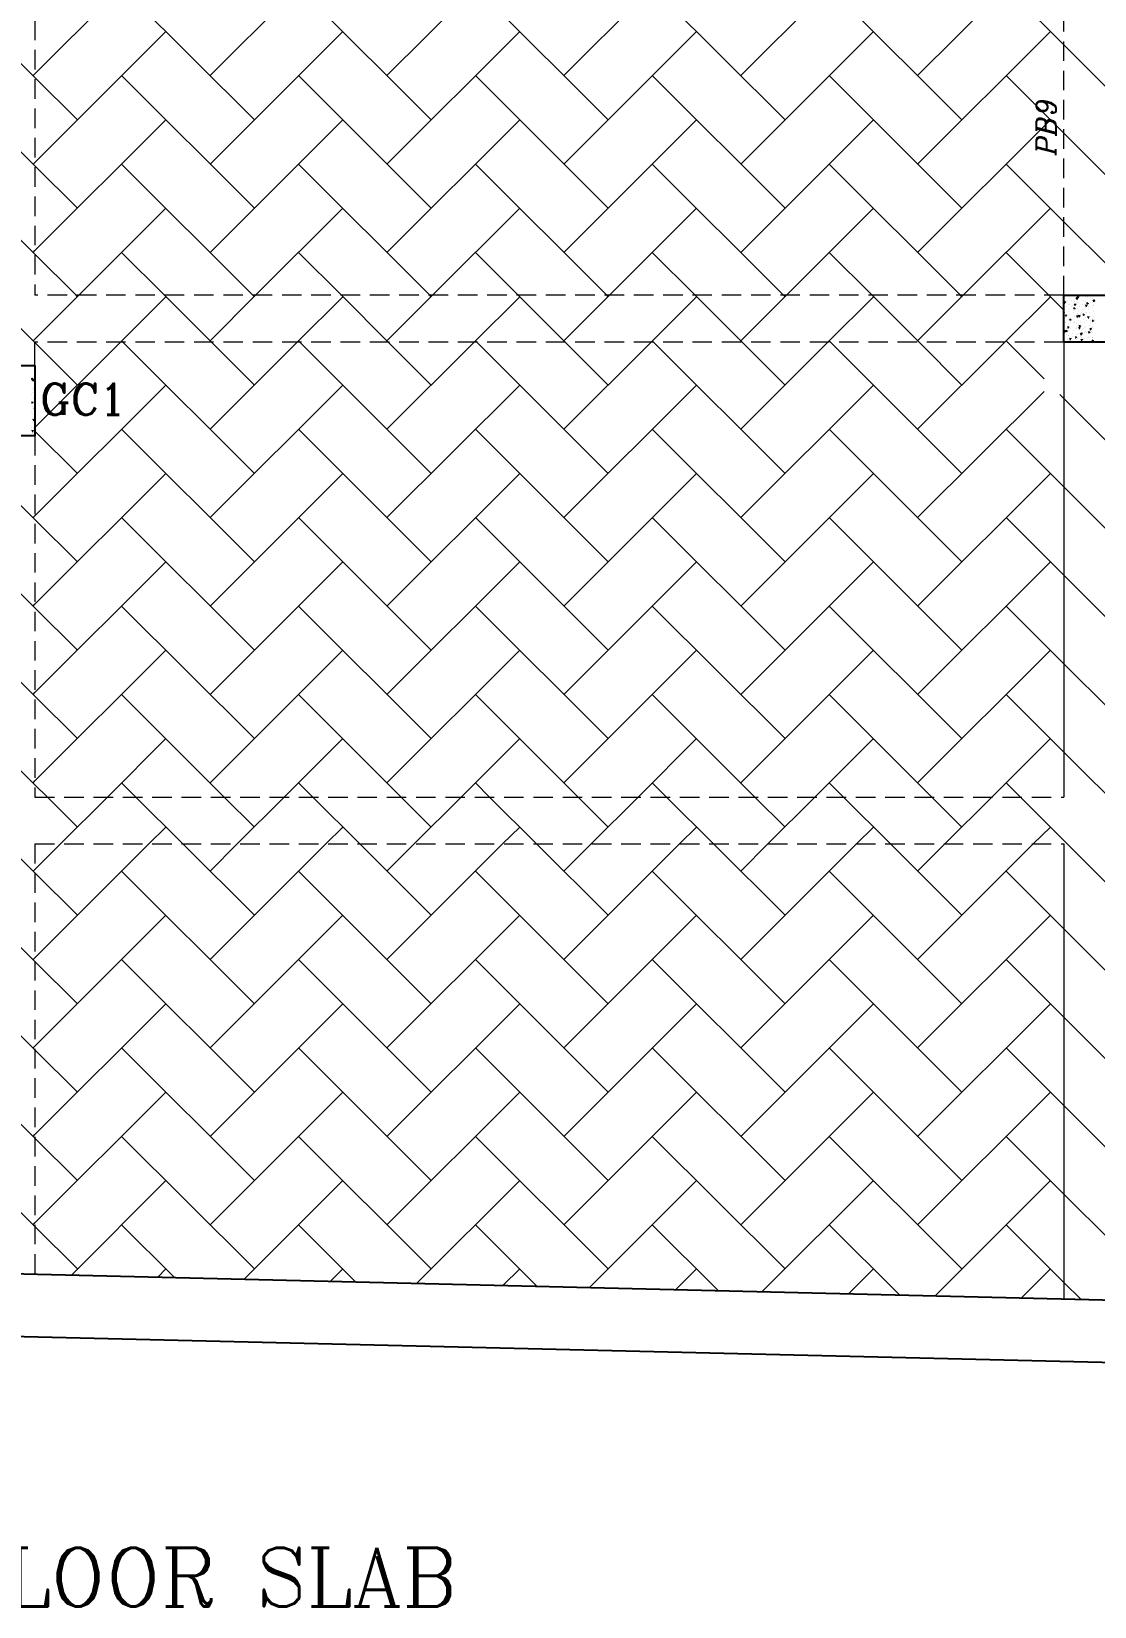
# Model space of a CAD drawing. Header units: millimetres. Extents: x 331487 to 517269, y 198509 to 399936.
# Drawn here: x 404443 to 411241, y 360358 to 370437 of the extents above; entities that cross this region are included whole.
import ezdxf

# ---------------------------------------------------------------- set-up
doc = ezdxf.new("R2010")
doc.units = ezdxf.units.MM
doc.header["$MEASUREMENT"] = 0
doc.linetypes.add('DASHED2', pattern=[0.375, 0.25, -0.125])
doc.layers.add('BEAM', color=1, linetype='Continuous', lineweight=5)
doc.layers.add('COLUMN', color=6, linetype='Continuous')
doc.layers.add('TEXT', color=7, linetype='Continuous')
doc.styles.add('ITALICC', font='italicc', dxfattribs={"height": 0.3})
doc.styles.add('RC', font='romanc.shx', dxfattribs={"height": 200})

msp = doc.modelspace()

# ---------------------------------------------------------------- linework, layer by layer
at = {"layer": 'BEAM', "linetype": 'DASHED2', "ltscale": 500}
for p, q in [((404465, 372194), (404465, 368749)), ((411045, 368749), (411045, 371109)), ((411045, 368749), (404465, 368749)), ((411045, 368449), (404465, 368449)), ((404465, 367849), (404465, 365538)), ((404465, 365538), (411045, 365538)), ((404465, 365238), (404465, 362485)), ((404465, 365238), (411045, 365238))]:
    msp.add_line(p, q, dxfattribs=at)
at = {"layer": 'BEAM', "color": 253, "linetype": 'Continuous', "ltscale": 750}
for p, q in [((404465, 370166), (405302, 371003)), ((405585, 370155), (406433, 371003)), ((406716, 370155), (407565, 371003)), ((407848, 370155), (408696, 371003)), ((408979, 370155), (409828, 371003)), ((410110, 370155), (410959, 371003)), ((405868, 369872), (405019, 370720)), ((406999, 369872), (406151, 370720)), ((408130, 369872), (407282, 370720)), ((409262, 369872), (408413, 370720)), ((410393, 369872), (409545, 370720)), ((411045, 370351), (410676, 370720)), ((404465, 370143), (404165, 370443)), ((404465, 369600), (405302, 370437)), ((405585, 369589), (406433, 370437)), ((406716, 369589), (407565, 370437)), ((407848, 369589), (408696, 370437)), ((408979, 369589), (409828, 370437)), ((410110, 369589), (410959, 370437)), ((411345, 370051), (411045, 370351)), ((404454, 370155), (404465, 370166)), ((404736, 369872), (404465, 370143)), ((405868, 369306), (405019, 370155)), ((406999, 369306), (406151, 370155)), ((408130, 369306), (407282, 370155)), ((409262, 369306), (408413, 370155)), ((410393, 369306), (409545, 370155)), ((411045, 369786), (410676, 370155)), ((404465, 369577), (404165, 369877)), ((404465, 369035), (405302, 369872)), ((405585, 369023), (406433, 369872)), ((406716, 369023), (407565, 369872)), ((407848, 369023), (408696, 369872)), ((408979, 369023), (409828, 369872)), ((410110, 369023), (410959, 369872)), ((411345, 369486), (411045, 369786)), ((404454, 369589), (404465, 369600)), ((404736, 369306), (404465, 369577)), ((405859, 368749), (405019, 369589)), ((406990, 368749), (406151, 369589)), ((408122, 368749), (407282, 369589)), ((409253, 368749), (408413, 369589)), ((410385, 368749), (409545, 369589)), ((411045, 369220), (410676, 369589)), ((404465, 369012), (404165, 369312)), ((404745, 368749), (405302, 369306)), ((405876, 368749), (406433, 369306)), ((407008, 368749), (407565, 369306)), ((408139, 368749), (408696, 369306)), ((409271, 368749), (409828, 369306)), ((410402, 368749), (410959, 369306)), ((411345, 368920), (411045, 369220)), ((404454, 369023), (404465, 369035)), ((404728, 368749), (404465, 369012)), ((405293, 368749), (405019, 369023)), ((406425, 368749), (406151, 369023)), ((407556, 368749), (407282, 369023)), ((408687, 368749), (408413, 369023)), ((409819, 368749), (409545, 369023)), ((410950, 368749), (410676, 369023)), ((404462, 368449), (404165, 368746)), ((404454, 368457), (404745, 368749)), ((404736, 368740), (404728, 368749)), ((405011, 368449), (405302, 368740)), ((405593, 368449), (405293, 368749)), ((405585, 368457), (405876, 368749)), ((405868, 368740), (405859, 368749)), ((406142, 368449), (406433, 368740)), ((406725, 368449), (406425, 368749)), ((406716, 368457), (407008, 368749)), ((406999, 368740), (406990, 368749)), ((407274, 368449), (407565, 368740)), ((407856, 368449), (407556, 368749)), ((407848, 368457), (408139, 368749)), ((408130, 368740), (408122, 368749)), ((408405, 368449), (408696, 368740)), ((408987, 368449), (408687, 368749)), ((408979, 368457), (409271, 368749)), ((409262, 368740), (409253, 368749)), ((409536, 368449), (409828, 368740)), ((410119, 368449), (409819, 368749)), ((410110, 368457), (410402, 368749)), ((410393, 368740), (410385, 368749)), ((410668, 368449), (410959, 368740)), ((411045, 368654), (410950, 368749)), ((404465, 367903), (405011, 368449)), ((404736, 368175), (404465, 368446)), ((405028, 368449), (405019, 368457)), ((405868, 367609), (405028, 368449)), ((405585, 367892), (406142, 368449)), ((405868, 368175), (405593, 368449)), ((406159, 368449), (406151, 368457)), ((406999, 367609), (406159, 368449)), ((406716, 367892), (407274, 368449)), ((406999, 368175), (406725, 368449)), ((407290, 368449), (407282, 368457)), ((408130, 367609), (407290, 368449)), ((407848, 367892), (408405, 368449)), ((408130, 368175), (407856, 368449)), ((408422, 368449), (408413, 368457)), ((409262, 367609), (408422, 368449)), ((408979, 367892), (409536, 368449)), ((409262, 368175), (408987, 368449)), ((409553, 368449), (409545, 368457)), ((410393, 367609), (409553, 368449)), ((410110, 367892), (410668, 368449)), ((410393, 368175), (410119, 368449)), ((410685, 368449), (410676, 368457)), ((410919, 368215), (410685, 368449)), ((404465, 367338), (405302, 368175)), ((405585, 367326), (406433, 368175)), ((406716, 367326), (407565, 368175)), ((407848, 367326), (408696, 368175)), ((408979, 367326), (409828, 368175)), ((410110, 367326), (410919, 368134)), ((411045, 368088), (411019, 368115)), ((411345, 367788), (411045, 368088)), ((404736, 367609), (404465, 367880)), ((405868, 367043), (405019, 367892)), ((406999, 367043), (406151, 367892)), ((408130, 367043), (407282, 367892)), ((409262, 367043), (408413, 367892)), ((410393, 367043), (409545, 367892)), ((411045, 367523), (410676, 367892)), ((404465, 367315), (404165, 367615)), ((404465, 366772), (405302, 367609)), ((405585, 366760), (406433, 367609)), ((406716, 366760), (407565, 367609)), ((407848, 366760), (408696, 367609)), ((408979, 366760), (409828, 367609)), ((410110, 366760), (410959, 367609)), ((411345, 367223), (411045, 367523)), ((404454, 367326), (404465, 367338)), ((404736, 367043), (404465, 367315)), ((405868, 366478), (405019, 367326)), ((406999, 366478), (406151, 367326)), ((408130, 366478), (407282, 367326)), ((409262, 366478), (408413, 367326)), ((410393, 366478), (409545, 367326)), ((411045, 366957), (410676, 367326)), ((404465, 366749), (404165, 367049)), ((404465, 366206), (405302, 367043)), ((405585, 366195), (406433, 367043)), ((406716, 366195), (407565, 367043)), ((407848, 366195), (408696, 367043)), ((408979, 366195), (409828, 367043)), ((410110, 366195), (410959, 367043)), ((411345, 366657), (411045, 366957)), ((404454, 366760), (404465, 366772)), ((404736, 366478), (404465, 366749)), ((405868, 365912), (405019, 366760)), ((406999, 365912), (406151, 366760)), ((408130, 365912), (407282, 366760)), ((409262, 365912), (408413, 366760)), ((410393, 365912), (409545, 366760)), ((411045, 366391), (410676, 366760)), ((404465, 366183), (404165, 366483)), ((404465, 365641), (405302, 366478)), ((405585, 365629), (406433, 366478)), ((406716, 365629), (407565, 366478)), ((407848, 365629), (408696, 366478)), ((408979, 365629), (409828, 366478)), ((410110, 365629), (410959, 366478)), ((411345, 366091), (411045, 366391)), ((404454, 366195), (404465, 366206)), ((404736, 365912), (404465, 366183)), ((405676, 365538), (405019, 366195)), ((406808, 365538), (406151, 366195)), ((407939, 365538), (407282, 366195)), ((409070, 365538), (408413, 366195)), ((410202, 365538), (409545, 366195)), ((411045, 365826), (410676, 366195)), ((404465, 365617), (404165, 365917)), ((404928, 365538), (405302, 365912)), ((406059, 365538), (406433, 365912)), ((407191, 365538), (407565, 365912)), ((408322, 365538), (408696, 365912)), ((409453, 365538), (409828, 365912)), ((410585, 365538), (410959, 365912)), ((411525, 365346), (411045, 365826)), ((404454, 365629), (404465, 365641)), ((404545, 365538), (404465, 365617)), ((405111, 365538), (405019, 365629)), ((406242, 365538), (406151, 365629)), ((407373, 365538), (407282, 365629)), ((408505, 365538), (408413, 365629)), ((409636, 365538), (409545, 365629)), ((410768, 365538), (410676, 365629)), ((404465, 365052), (403979, 365538)), ((404736, 365346), (404545, 365538)), ((404628, 365238), (404928, 365538)), ((405411, 365238), (405111, 365538)), ((405868, 365346), (405676, 365538)), ((405759, 365238), (406059, 365538)), ((406542, 365238), (406242, 365538)), ((406999, 365346), (406808, 365538)), ((406891, 365238), (407191, 365538)), ((407673, 365238), (407373, 365538)), ((408130, 365346), (407939, 365538)), ((408022, 365238), (408322, 365538)), ((408805, 365238), (408505, 365538)), ((409262, 365346), (409070, 365538)), ((409153, 365238), (409453, 365538)), ((409936, 365238), (409636, 365538)), ((410393, 365346), (410202, 365538)), ((410285, 365238), (410585, 365538)), ((411345, 364960), (410768, 365538)), ((405193, 365238), (405302, 365346)), ((406325, 365238), (406433, 365346)), ((407456, 365238), (407565, 365346)), ((408588, 365238), (408696, 365346)), ((409719, 365238), (409828, 365346)), ((410850, 365238), (410959, 365346)), ((404465, 365075), (404628, 365238)), ((404465, 364509), (405193, 365238)), ((405868, 364781), (405411, 365238)), ((405585, 365063), (405759, 365238)), ((405585, 364498), (406325, 365238)), ((406999, 364781), (406542, 365238)), ((406716, 365063), (406891, 365238)), ((406716, 364498), (407456, 365238)), ((408130, 364781), (407673, 365238)), ((407848, 365063), (408022, 365238)), ((407848, 364498), (408588, 365238)), ((409262, 364781), (408805, 365238)), ((408979, 365063), (409153, 365238)), ((408979, 364498), (409719, 365238)), ((410393, 364781), (409936, 365238)), ((410110, 365063), (410285, 365238)), ((410110, 364498), (410850, 365238)), ((404454, 365063), (404465, 365075)), ((404736, 364781), (404465, 365052)), ((405868, 364215), (405019, 365063)), ((406999, 364215), (406151, 365063)), ((408130, 364215), (407282, 365063)), ((409262, 364215), (408413, 365063)), ((410393, 364215), (409545, 365063)), ((411045, 364694), (410676, 365063)), ((404465, 364486), (404165, 364786)), ((404465, 363944), (405302, 364781)), ((405585, 363932), (406433, 364781)), ((406716, 363932), (407565, 364781)), ((407848, 363932), (408696, 364781)), ((408979, 363932), (409828, 364781)), ((410110, 363932), (410959, 364781)), ((411345, 364394), (411045, 364694)), ((404454, 364498), (404465, 364509)), ((405868, 363649), (405019, 364498)), ((406999, 363649), (406151, 364498)), ((408130, 363649), (407282, 364498)), ((409262, 363649), (408413, 364498)), ((410393, 363649), (409545, 364498)), ((411045, 364129), (410676, 364498)), ((404736, 364215), (404465, 364486)), ((404465, 363920), (404165, 364220)), ((404465, 363378), (405302, 364215)), ((405585, 363366), (406433, 364215)), ((406716, 363366), (407565, 364215)), ((407848, 363366), (408696, 364215)), ((408979, 363366), (409828, 364215)), ((410110, 363366), (410959, 364215)), ((411345, 363829), (411045, 364129)), ((404454, 363932), (404465, 363944)), ((404736, 363649), (404465, 363920)), ((405868, 363083), (405019, 363932)), ((406999, 363083), (406151, 363932)), ((408130, 363083), (407282, 363932)), ((409262, 363083), (408413, 363932)), ((410393, 363083), (409545, 363932)), ((411045, 363563), (410676, 363932)), ((404465, 363355), (404165, 363655)), ((404465, 362812), (405302, 363649)), ((405585, 362801), (406433, 363649)), ((406716, 362801), (407565, 363649)), ((407848, 362801), (408696, 363649)), ((408979, 362801), (409828, 363649)), ((410110, 362801), (410959, 363649)), ((411345, 363263), (411045, 363563)), ((404454, 363366), (404465, 363378)), ((404736, 363083), (404465, 363355)), ((405868, 362518), (405019, 363366)), ((406999, 362518), (406151, 363366)), ((408130, 362518), (407282, 363366)), ((409262, 362518), (408413, 363366)), ((410393, 362518), (409545, 363366)), ((411045, 362997), (410676, 363366)), ((404465, 362789), (404165, 363089)), ((404698, 362479), (405302, 363083)), ((405802, 362452), (406433, 363083)), ((406907, 362426), (407565, 363083)), ((408012, 362399), (408696, 363083)), ((409117, 362373), (409828, 363083)), ((410222, 362346), (410959, 363083)), ((411345, 362697), (411045, 362997)), ((404454, 362801), (404465, 362812)), ((404736, 362518), (404465, 362789)), ((405357, 362463), (405019, 362801)), ((406516, 362435), (406151, 362801)), ((407675, 362407), (407282, 362801)), ((408834, 362380), (408413, 362801)), ((409994, 362352), (409545, 362801)), ((411045, 362431), (410676, 362801)), ((405250, 362466), (405302, 362518)), ((406355, 362439), (406433, 362518)), ((407460, 362413), (407565, 362518)), ((408564, 362386), (408696, 362518)), ((409669, 362359), (409828, 362518)), ((410774, 362333), (410959, 362518)), ((411153, 362324), (411045, 362431))]:
    msp.add_line(p, q, dxfattribs=at)
at = {"layer": 'BEAM', "ltscale": 750}
for p, q in [((404465, 368299), (404465, 368449)), ((411045, 368449), (411045, 365538)), ((411045, 365238), (411045, 362326))]:
    msp.add_line(p, q, dxfattribs=at)
at = {"layer": 'COLUMN'}
for p, q in [((411045, 368749), (411495, 368749)), ((411045, 368449), (411045, 368749)), ((411495, 368449), (411045, 368449)), ((404165, 368299), (404465, 368299)), ((404465, 368299), (404465, 367849)), ((404465, 367849), (404165, 367849)), ((383206, 362996), (421414, 362077)), ((382806, 362605), (421419, 361677))]:
    msp.add_line(p, q, dxfattribs=at)
at = {"layer": 'COLUMN', "color": 2, "linetype": 'Continuous'}
for p, q in [((411075, 368744), (411075, 368744)), ((411083, 368726), (411083, 368726)), ((411091, 368744), (411091, 368744)), ((411125, 368729), (411133, 368737)), ((411125, 368729), (411134, 368728)), ((411130, 368724), (411130, 368724)), ((411133, 368739), (411140, 368742)), ((411133, 368739), (411138, 368736)), ((411134, 368728), (411133, 368737)), ((411135, 368734), (411135, 368734)), ((411138, 368736), (411140, 368742)), ((411145, 368742), (411145, 368742)), ((411187, 368741), (411187, 368741)), ((411193, 368732), (411193, 368732)), ((411198, 368740), (411198, 368740)), ((411218, 368735), (411218, 368735)), ((411230, 368729), (411230, 368729)), ((411237, 368747), (411237, 368747)), ((411045, 368698), (411047, 368701)), ((411045, 368695), (411048, 368694)), ((411048, 368694), (411047, 368701)), ((411049, 368707), (411056, 368709)), ((411049, 368707), (411054, 368703)), ((411051, 368639), (411051, 368639)), ((411052, 368642), (411052, 368642)), ((411054, 368703), (411056, 368709)), ((411055, 368699), (411055, 368699)), ((411056, 368620), (411061, 368625)), ((411062, 368619), (411061, 368625)), ((411065, 368679), (411065, 368679)), ((411067, 368715), (411067, 368715)), ((411072, 368693), (411072, 368693)), ((411077, 368645), (411077, 368645)), ((411080, 368626), (411080, 368626)), ((411081, 368660), (411081, 368660)), ((411082, 368693), (411082, 368693)), ((411092, 368719), (411092, 368719)), ((411093, 368680), (411093, 368680)), ((411103, 368684), (411103, 368684)), ((411105, 368640), (411105, 368640)), ((411109, 368666), (411116, 368669)), ((411109, 368666), (411113, 368663)), ((411109, 368649), (411109, 368649)), ((411113, 368663), (411116, 368669)), ((411114, 368709), (411114, 368709)), ((411114, 368689), (411119, 368694)), ((411114, 368689), (411120, 368688)), ((411120, 368688), (411119, 368694)), ((411125, 368691), (411125, 368691)), ((411132, 368634), (411132, 368634)), ((411133, 368667), (411133, 368667)), ((411133, 368627), (411133, 368627)), ((411134, 368700), (411134, 368700)), ((411139, 368615), (411146, 368623)), ((411140, 368653), (411140, 368653)), ((411146, 368678), (411146, 368678)), ((411147, 368614), (411146, 368623)), ((411159, 368638), (411159, 368638)), ((411165, 368656), (411165, 368656)), ((411166, 368692), (411166, 368692)), ((411168, 368659), (411168, 368659)), ((411168, 368626), (411175, 368629)), ((411168, 368626), (411173, 368623)), ((411172, 368719), (411172, 368719)), ((411173, 368623), (411175, 368629)), ((411177, 368622), (411177, 368622)), ((411178, 368689), (411178, 368689)), ((411183, 368641), (411183, 368641)), ((411184, 368674), (411184, 368674)), ((411185, 368707), (411185, 368707)), ((411186, 368682), (411191, 368688)), ((411186, 368682), (411192, 368682)), ((411191, 368696), (411191, 368696)), ((411192, 368682), (411191, 368688)), ((411192, 368637), (411192, 368637)), ((411193, 368699), (411200, 368701)), ((411193, 368699), (411198, 368695)), ((411198, 368695), (411200, 368701)), ((411200, 368675), (411200, 368675)), ((411203, 368661), (411203, 368661)), ((411212, 368636), (411212, 368636)), ((411226, 368669), (411226, 368669)), ((411229, 368701), (411229, 368701)), ((411232, 368713), (411240, 368721)), ((411232, 368713), (411241, 368711)), ((411232, 368687), (411232, 368687)), ((411233, 368647), (411233, 368647)), ((411235, 368681), (411235, 368681)), ((411236, 368714), (411236, 368714)), ((411241, 368711), (411240, 368721)), ((411240, 368630), (411240, 368630)), ((411045, 368518), (411053, 368526)), ((411051, 368605), (411051, 368605)), ((411053, 368578), (411053, 368578)), ((411054, 368516), (411053, 368526)), ((411055, 368572), (411055, 368572)), ((411056, 368620), (411062, 368619)), ((411060, 368521), (411067, 368524)), ((411060, 368521), (411065, 368518)), ((411061, 368535), (411061, 368535)), ((411065, 368518), (411067, 368524)), ((411066, 368538), (411066, 368538)), ((411070, 368544), (411075, 368550)), ((411070, 368544), (411076, 368544)), ((411075, 368617), (411075, 368617)), ((411076, 368544), (411075, 368550)), ((411076, 368526), (411076, 368526)), ((411077, 368560), (411077, 368560)), ((411078, 368593), (411078, 368593)), ((411084, 368594), (411091, 368597)), ((411084, 368594), (411089, 368591)), ((411086, 368589), (411086, 368589)), ((411086, 368538), (411086, 368538)), ((411087, 368574), (411087, 368574)), ((411089, 368591), (411091, 368597)), ((411107, 368576), (411107, 368576)), ((411109, 368523), (411109, 368523)), ((411113, 368582), (411113, 368582)), ((411113, 368577), (411113, 368577)), ((411114, 368614), (411114, 368614)), ((411119, 368536), (411119, 368536)), ((411124, 368543), (411124, 368543)), ((411128, 368613), (411133, 368619)), ((411128, 368613), (411134, 368613)), ((411128, 368534), (411128, 368534)), ((411129, 368567), (411129, 368567)), ((411130, 368600), (411130, 368600)), ((411134, 368613), (411133, 368619)), ((411139, 368617), (411139, 368617)), ((411139, 368615), (411147, 368614)), ((411139, 368587), (411139, 368587)), ((411142, 368538), (411147, 368544)), ((411142, 368538), (411148, 368538)), ((411144, 368554), (411151, 368556)), ((411144, 368554), (411149, 368550)), ((411148, 368538), (411147, 368544)), ((411149, 368550), (411151, 368556)), ((411150, 368582), (411150, 368582)), ((411160, 368573), (411160, 368573)), ((411167, 368533), (411167, 368533)), ((411172, 368592), (411172, 368592)), ((411173, 368534), (411173, 368534)), ((411179, 368541), (411179, 368541)), ((411180, 368574), (411180, 368574)), ((411182, 368608), (411182, 368608)), ((411187, 368551), (411187, 368551)), ((411192, 368585), (411192, 368585)), ((411200, 368607), (411204, 368613)), ((411200, 368607), (411206, 368607)), ((411206, 368607), (411204, 368613)), ((411212, 368555), (411212, 368555)), ((411214, 368591), (411214, 368591)), ((411214, 368571), (411214, 368571)), ((411214, 368532), (411218, 368538)), ((411214, 368532), (411220, 368531)), ((411220, 368531), (411218, 368538)), ((411224, 368520), (411224, 368520)), ((411226, 368543), (411226, 368543)), ((411226, 368531), (411226, 368531)), ((411228, 368586), (411235, 368589)), ((411228, 368586), (411233, 368583)), ((411230, 368602), (411230, 368602)), ((411230, 368547), (411230, 368547)), ((411231, 368581), (411231, 368581)), ((411232, 368614), (411232, 368614)), ((411233, 368583), (411235, 368589)), ((411239, 368594), (411239, 368594)), ((411045, 368518), (411054, 368516)), ((411046, 368487), (411046, 368487)), ((411051, 368513), (411051, 368513)), ((411060, 368498), (411060, 368498)), ((411067, 368474), (411067, 368474)), ((411071, 368464), (411071, 368464)), ((411074, 368460), (411074, 368460)), ((411075, 368493), (411075, 368493)), ((411075, 368491), (411075, 368491)), ((411084, 368469), (411089, 368475)), ((411084, 368469), (411090, 368469)), ((411090, 368469), (411089, 368475)), ((411098, 368503), (411098, 368503)), ((411100, 368485), (411100, 368485)), ((411113, 368456), (411113, 368456)), ((411120, 368481), (411127, 368484)), ((411120, 368481), (411125, 368478)), ((411121, 368471), (411121, 368471)), ((411125, 368478), (411127, 368484)), ((411125, 368467), (411125, 368467)), ((411127, 368501), (411127, 368501)), ((411133, 368501), (411133, 368501)), ((411135, 368472), (411135, 368472)), ((411152, 368501), (411160, 368509)), ((411152, 368501), (411161, 368500)), ((411153, 368483), (411153, 368483)), ((411156, 368463), (411161, 368469)), ((411156, 368463), (411162, 368462)), ((411161, 368500), (411160, 368509)), ((411160, 368476), (411160, 368476)), ((411161, 368512), (411161, 368512)), ((411162, 368462), (411161, 368469)), ((411171, 368466), (411171, 368466)), ((411174, 368469), (411174, 368469)), ((411177, 368474), (411177, 368474)), ((411178, 368508), (411178, 368508)), ((411186, 368515), (411186, 368515)), ((411191, 368511), (411191, 368511)), ((411198, 368481), (411198, 368481)), ((411204, 368513), (411211, 368516)), ((411204, 368513), (411209, 368510)), ((411206, 368480), (411206, 368480)), ((411209, 368510), (411211, 368516)), ((411227, 368481), (411227, 368481)), ((411227, 368457), (411232, 368462)), ((411227, 368457), (411233, 368456)), ((411228, 368467), (411228, 368467)), ((411229, 368514), (411229, 368514)), ((411230, 368476), (411230, 368476)), ((411233, 368456), (411232, 368462)), ((411234, 368450), (411234, 368450)), ((404445, 368219), (404444, 368210)), ((404445, 368219), (404453, 368211)), ((404460, 368269), (404460, 368269)), ((404460, 368253), (404460, 368253)), ((404444, 368210), (404453, 368211)), ((404448, 368151), (404448, 368151)), ((404450, 368209), (404450, 368209)), ((404451, 368126), (404451, 368126)), ((404455, 368211), (404452, 368206)), ((404452, 368206), (404458, 368204)), ((404455, 368211), (404458, 368204)), ((404456, 368146), (404456, 368146)), ((404457, 368158), (404457, 368158)), ((404458, 368200), (404458, 368200)), ((404447, 368068), (404444, 368063)), ((404444, 368063), (404450, 368061)), ((404445, 368114), (404445, 368114)), ((404447, 368068), (404450, 368061)), ((404451, 368039), (404451, 368039)), ((404454, 368093), (404454, 368093)), ((404455, 368056), (404455, 368056)), ((404456, 368089), (404456, 368089)), ((404461, 368029), (404465, 368025)), ((404461, 368029), (404461, 368023)), ((404461, 368023), (404465, 368024)), ((404463, 368107), (404463, 368107)), ((404465, 368025), (404465, 368025)), ((404444, 368005), (404444, 368005)), ((404447, 367933), (404447, 367933)), ((404449, 367986), (404449, 367986)), ((404451, 367955), (404451, 367955)), ((404455, 367957), (404454, 367951)), ((404454, 367951), (404461, 367952)), ((404455, 367957), (404461, 367952)), ((404465, 367997), (404465, 367997)), ((404445, 367901), (404445, 367901)), ((404445, 367879), (404445, 367879)), ((404449, 367885), (404448, 367879)), ((404448, 367879), (404454, 367880)), ((404449, 367885), (404454, 367880)), ((404450, 367863), (404450, 367863)), ((404458, 367903), (404458, 367903))]:
    msp.add_line(p, q, dxfattribs=at)

# ---------------------------------------------------------------- texts
at = {"color": 3, "linetype": 'Continuous', "style": 'ITALICC'}
msp.add_attdef('PB9', (410995, 369646), '', height=125, rotation=90, dxfattribs=at)
at = {"layer": 'COLUMN', "style": 'RC'}
msp.add_text('GC1', height=200, dxfattribs=at).set_placement((404498, 367984))
at = {"layer": 'TEXT', "color": 3, "lineweight": 13, "style": 'RC'}
msp.add_text('BASEMENT FLOOR SLAB', height=375, rotation=360, dxfattribs=at).set_placement((400947, 360358))

doc.saveas('drawing.dxf')
